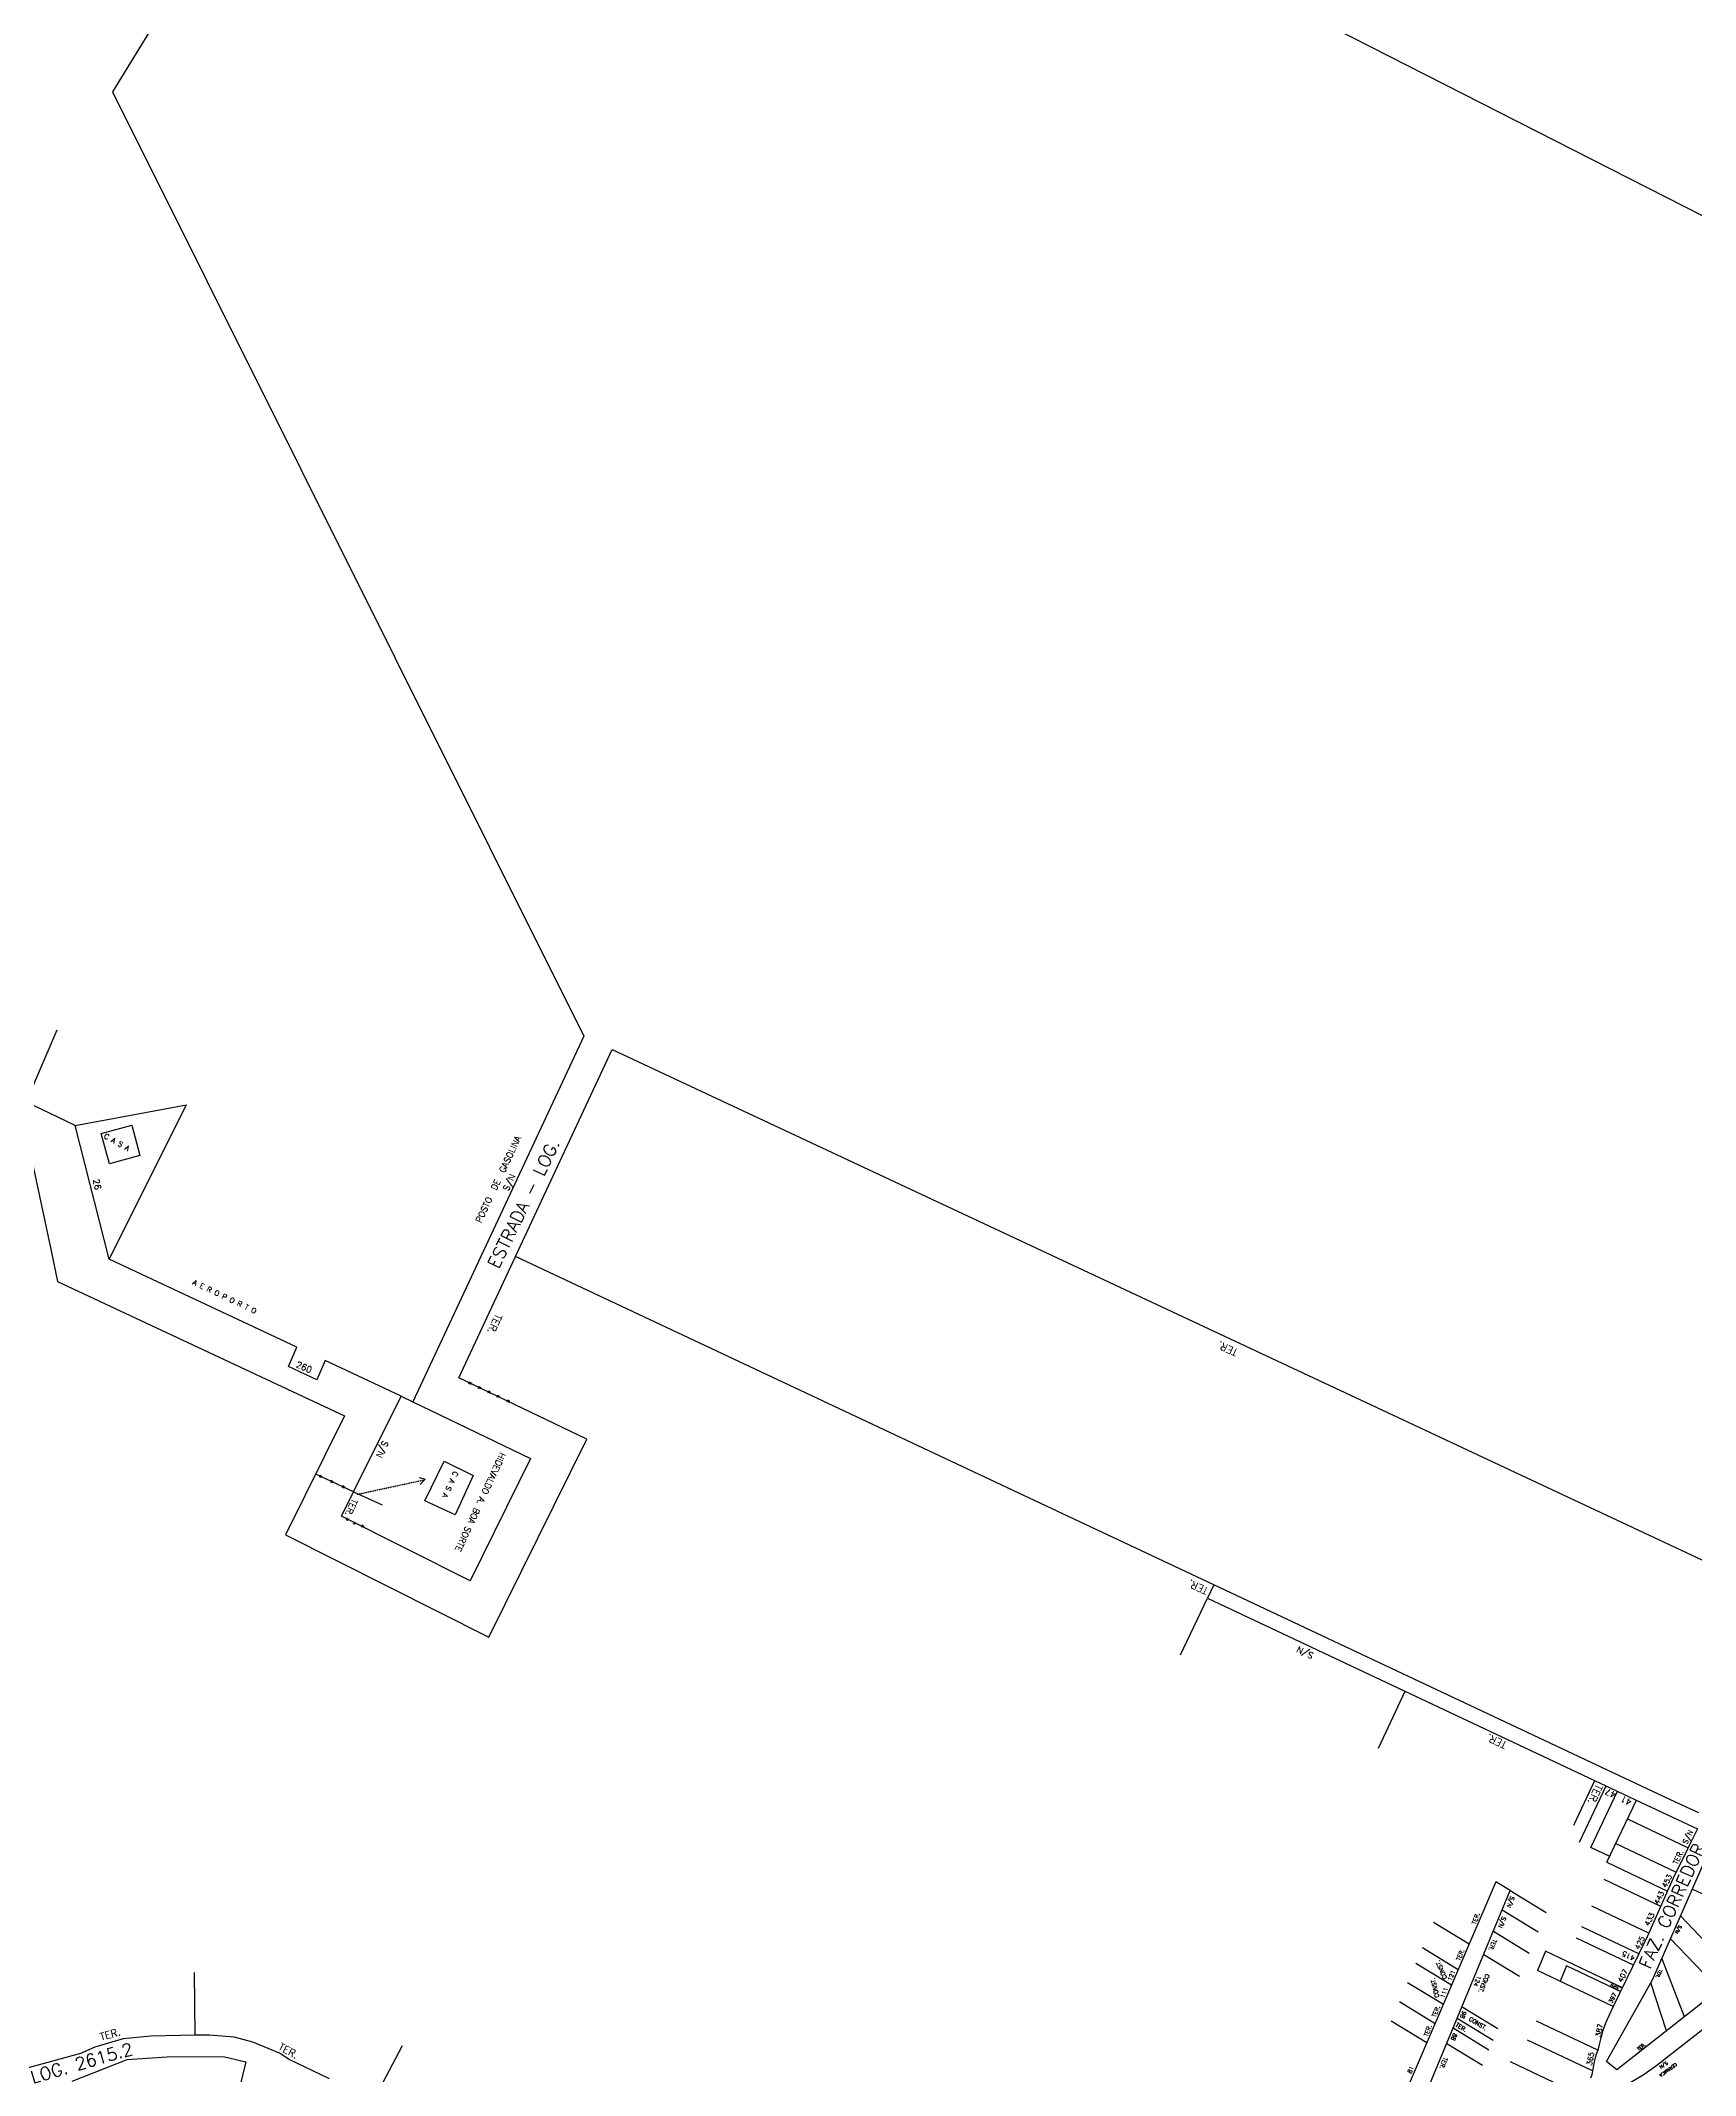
# Model space of a CAD drawing. Extents: x 714896 to 749292, y 8417558 to 8447149.
# Drawn here: x 742855 to 743645, y 8427693 to 8428664 of the extents above; entities that cross this region are included whole.
import ezdxf

# ---------------------------------------------------------------- set-up
doc = ezdxf.new("R2010")
doc.units = 0
doc.header["$MEASUREMENT"] = 0
doc.linetypes.add('DASHED', pattern=[0.75, 0.5, -0.25])
for name, color, linetype in [('LOTE', 7, 'CONTINUOUS'), ('NUM-PORTA', 7, 'CONTINUOUS'), ('QUADRA', 6, 'CONTINUOUS'), ('TEXTO', 7, 'CONTINUOUS'), ('TEXTODERUA', 3, 'CONTINUOUS')]:
    doc.layers.add(name, color=color, linetype=linetype)
doc.styles.add('ROMANS', font='ROMANS.SHX', dxfattribs={"height": 1.5})

msp = doc.modelspace()

# ---------------------------------------------------------------- linework, layer by layer
at = {"layer": 'LOTE', "color": 7}
for p, q in [((742871.45, 8428146.71), (742924.57, 8428156.53)), ((743027.05, 8428017.48, 548.67), (743032.67, 8428014.85)), ((743059.26, 8428023.53), (743060.59, 8428024.01)), ((743059.68, 8428024.43), (743060.16, 8428023.1)), ((743063.89, 8428021.36), (743065.22, 8428021.84)), ((743064.32, 8428022.26), (743064.8, 8428020.93)), ((743068.44, 8428019.23), (743069.77, 8428019.71)), ((743068.86, 8428020.14), (743069.35, 8428018.81)), ((743072.75, 8428017.21), (743074.08, 8428017.69)), ((743073.18, 8428018.12), (743073.66, 8428016.79)), ((743077.53, 8428014.98), (743078.86, 8428015.46)), ((743077.95, 8428015.88), (743078.44, 8428014.55)), ((742988.03, 8427978.95), (742989.36, 8427979.43)), ((742988.94, 8427978.52), (742988.46, 8427979.85)), ((742993.42, 8427976.44), (742994.75, 8427976.93)), ((742994.33, 8427976.02), (742993.84, 8427977.35)), ((743035.65, 8427978.73), (743038.56, 8427977.82)), ((743038.56, 8427977.82), (743036.18, 8427975.27)), ((742998.94, 8427973.88), (743000.27, 8427974.36)), ((742999.85, 8427973.46), (742999.36, 8427974.79)), ((743004.36, 8427971.8), (743017.91, 8427965.57)), ((743000.71, 8427958.47), (743002.04, 8427958.95)), ((743001.62, 8427958.04), (743001.13, 8427959.37)), ((743004.18, 8427956.6), (743005.51, 8427957.09)), ((743005.09, 8427956.18), (743004.61, 8427957.51)), ((743008.1, 8427955.15), (743009.43, 8427955.64)), ((743009.01, 8427954.73), (743008.52, 8427956.06)), ((743587.01, 8427812.8), (743597, 8427834.01)), ((743589.69, 8427804.65), (743602.43, 8427831.45)), ((743595.11, 8427802.09), (743607.85, 8427828.89)), ((743602.71, 8427794.99), (743616.9, 8427824.63)), ((743612.66, 8427815.72), (743641.61, 8427801.96)), ((743604.14, 8427797.79), (743595.11, 8427802.09)), ((743607.08, 8427803.98), (743635.9, 8427790.28)), ((743602.71, 8427794.99), (743631.66, 8427781.23)), ((743628.49, 8427773.88), (743601.44, 8427786.74)), ((743687.08, 8427761.96), (743643.56, 8427782.21)), ((743622.74, 8427761.12), (743595.64, 8427774)), ((743618.07, 8427751.32), (743590.89, 8427764.24)), ((743665.01, 8427741.03), (743637.93, 8427769.39)), ((743615.44, 8427745.93), (743588.25, 8427758.85)), ((743656.36, 8427734.24), (743633.11, 8427758.4)), ((743605.77, 8427726.17), (743569.65, 8427743.34)), ((743610.16, 8427735.15), (743573.49, 8427752.58)), ((743609.28, 8427733.35), (743583.57, 8427745.58)), ((743639.83, 8427721.28), (743629.09, 8427749.24)), ((742928.72, 8427712.46, 548.13), (742928.29, 8427742.46, 527.07)), ((743631.18, 8427714.49), (743623.71, 8427737.42)), ((743598.44, 8427705.3), (743569.23, 8427719.18)), ((743013.7, 8427681.05, 548.13), (743027.73, 8427707.56, 527.07)), ((743595.94, 8427695.41), (743564.94, 8427710.15)), ((743587.72, 8427685.02), (743556.72, 8427699.75))]:
    msp.add_line(p, q, dxfattribs=at)
at = {"layer": 'LOTE', "color": 7, "linetype": 'DASHED', "ltscale": 0.1}
msp.add_line((743005.83, 8427970.6), (743037.52, 8427977.42), dxfattribs=at)
at = {"layer": 'LOTE', "linetype": 'CONTINUOUS'}
msp.add_lwpolyline([(744045.2, 8428379.06), (743172.82, 8428823.02), (743319.02, 8428823.42), (743436.92, 8429056.39), (743438.3, 8429059.11), (743549.93, 8428977.05), (743646.82, 8428897.14)], dxfattribs=at)
at = {"layer": 'LOTE', "color": 7, "linetype": 'CONTINUOUS', "flags": 128}
for points in [[(742847.97, 8428157.9), (742862.76, 8428192.42)], [(742887.6, 8428082.81), (742924.57, 8428156.53)]]:
    msp.add_lwpolyline(points, dxfattribs=at)
at = {"layer": 'LOTE', "color": 7, "linetype": 'CONTINUOUS'}
for points in [[(742883.82, 8428142.94), (742898.38, 8428146.89), (742902.33, 8428132.33), (742887.77, 8428128.38), (742883.82, 8428142.94)], [(743038.42, 8427967.52), (743047.66, 8427986.54), (743061.42, 8427979.6), (743052.88, 8427960.93), (743038.42, 8427967.52)]]:
    msp.add_lwpolyline(points, close=True, dxfattribs=at)
at = {"layer": 'LOTE', "color": 7}
for points in [[(743415.04, 8427927.45), (743081.67, 8428084.19)], [(743004.36, 8427971.8), (742986.27, 8427980.34)], [(743399.18, 8427894.02), (743412.04, 8427921.13)], [(743493.67, 8427849.52), (743506.53, 8427876.62)], [(743552.83, 8427772.24), (743569.91, 8427761.82)], [(743556.67, 8427781.47), (743573.75, 8427771.06)], [(743519.92, 8427766.41), (743537, 8427756)], [(743514.71, 8427754.25), (743531.79, 8427743.83)], [(743548.61, 8427762.08), (743565.68, 8427751.67)], [(743511.56, 8427746.89), (743528.63, 8427736.48)], [(743544, 8427751), (743561.08, 8427740.59)], [(743507.62, 8427737.7), (743524.7, 8427727.29)], [(743503.68, 8427728.51), (743520.76, 8427718.1)], [(743533.63, 8427726.07), (743550.71, 8427715.66)], [(743499.74, 8427719.32), (743516.82, 8427708.91)], [(743529.41, 8427715.91), (743546.48, 8427705.5)], [(743531.33, 8427720.53), (743548.4, 8427710.12)], [(743526.34, 8427708.53), (743543.41, 8427698.11)]]:
    msp.add_lwpolyline(points, dxfattribs=at)
at = {"layer": 'LOTE', "color": 7, "flags": 128}
for points in [[(743573.49, 8427752.58), (743569.65, 8427743.34)], [(743583.57, 8427745.58), (743580.5, 8427738.18)]]:
    msp.add_lwpolyline(points, dxfattribs=at)
at = {"layer": 'QUADRA', "color": 6}
for points in [[(742807.3, 8428780.6), (742866.86, 8428710.87), (742885.02, 8428697.7), (742914.93, 8428682.11), (742889.16, 8428640.12), (743114.26, 8428189.27), (743080.21, 8428116.47), (743032.67, 8428014.85), (743088.88, 8427987.74), (743059.93, 8427929.3), (742998.58, 8427960.16), (742998.58, 8427960.16), (743004.36, 8427971.8), (743027.05, 8428017.48), (742990.83, 8428034.45), (742986.79, 8428025.3), (742973.21, 8428031.66), (742977.25, 8428040.81), (742887.6, 8428082.81), (742871.45, 8428146.71), (742827.21, 8428167.79)], [(742701.21, 8427689.88), (742656.34, 8427724.13), (742674.09, 8427763.08), (742739.9, 8427743.51), (742815.77, 8427910.04), (742749.97, 8427929.61), (742805.11, 8428050.64), (742844.09, 8428136.18), (742847.26, 8428133.56), (742850.36, 8428129.62), (742851.32, 8428127.09), (742859.87, 8428086.79), (742862.96, 8428072.27), (743000.04, 8428008.05), (742971.82, 8427951.23), (743068.93, 8427902.4), (743115.77, 8427996.97), (743054.55, 8428026.22), (743127.85, 8428182.92), (743127.85, 8428182.92), (743490.17, 8428013.43), (743693.88, 8427917.9)], [(743646.71, 8427818.53), (743633.18, 8427824.89), (743415.04, 8427927.45), (743412.04, 8427921.13), (743618.75, 8427823.76), (743644.05, 8427811.86), (743646.01, 8427810.94), (743644.5, 8427807.86), (743642.88, 8427804.53), (743641.24, 8427801.2), (743634.48, 8427787.38), (743625.71, 8427767.62), (743622.06, 8427759.39), (743618.07, 8427751.32), (743605.77, 8427726.17), (743603.64, 8427721.79), (743602.17, 8427718.25), (743600.91, 8427714.74), (743599.83, 8427711.21), (743599.03, 8427708.08), (743598.44, 8427705.3), (743597.84, 8427703.66), (743597.19, 8427701.61), (743596.7, 8427699.69), (743596.21, 8427697.26), (743595.94, 8427695.41), (743595.56, 8427693.55), (743595.02, 8427692.03)], [(743497.2, 8427638.48), (743556.67, 8427781.47), (743549.73, 8427785.7), (743492, 8427651)], [(743614.23, 8427690.11), (743620.5, 8427693.94), (743626.58, 8427698.17), (743636.12, 8427705.65), (743644.72, 8427712.4), (743658.24, 8427723.01)], [(742992.89, 8427691.61), (742973.62, 8427700.85), (742968.92, 8427703.84), (742956.28, 8427709.18), (742947.27, 8427711.51), (742935.57, 8427712.54), (742928.72, 8427712.46), (742907.54, 8427711.93), (742894.38, 8427710.77), (742880.79, 8427706.69), (742873.88, 8427703.74), (742846.09, 8427696.07), (742842.73, 8427695.63), (742801.67, 8427690.02)], [(742870.02, 8427690.5), (742896.27, 8427700.9), (742896.27, 8427700.9), (742917.64, 8427702.33), (742942.76, 8427702.13), (742952.92, 8427699.74), (742949.75, 8427686.77)]]:
    msp.add_lwpolyline(points, dxfattribs=at)
msp.add_lwpolyline([(743739.8, 8427767.27), (743732.42, 8427766.96), (743725.03, 8427766.18), (743721.45, 8427765.62), (743714.75, 8427764.26), (743708.22, 8427762.53), (743706.44, 8427761.99), (743700.58, 8427759.97), (743672.58, 8427746.97), (743607.58, 8427695.97), (743602.58, 8427699.97), (743624.58, 8427738.97), (743654.45, 8427807.01), (743739.8, 8427767.27)], close=True, dxfattribs=at)

# ---------------------------------------------------------------- texts
at = {"layer": 'NUM-PORTA', "color": 7, "style": 'ROMANS'}
for s, height, rotation, p in [('S/N', 3, 64.86, (743078.22, 8428115.14)), ('26', 3, 282.44386, (742879.83, 8428120.8)), ('260', 3, 336.43346, (742976.55, 8428031.51)), ('S/N', 3, 244.72489, (743018.39, 8427996.54)), ('S/N', 3, 154.54467, (743463.03, 8427894.67)), ('47', 3, 154.54467, (743607.5, 8427828.19)), ('41', 3, 154.54467, (743614.95, 8427824.69)), ('453', 2.5, 64.67269, (743631.23, 8427782.63)), ('S/N', 2, 248.2149, (743556.9, 8427778.99)), ('443', 2.5, 64.67269, (743627.46, 8427774.66)), ('S/N', 2, 248.2149, (743552.85, 8427769.25)), ('433', 2.5, 64.67269, (743622.88, 8427764.35)), ('S/N', 1.5, 238.93035, (743637.39, 8427765.13)), ('425', 2.5, 64.67269, (743618.24, 8427753.11)), ('121', 2, 68.2149, (743528.52, 8427738.19)), ('407', 2.5, 64.67269, (743610.13, 8427737.44)), ('415', 2.5, 154.67269, (743616.49, 8427750.03)), ('111', 2, 68.2149, (743525.01, 8427730.01)), ('124', 2, 247.10982, (743540.98, 8427741.04)), ('399', 2, 154.67269, (743609.52, 8427735.28)), ('98', 2, 247.10982, (743533.96, 8427724.18)), ('397', 2, 64.67269, (743605.26, 8427727.46)), ('387', 2.5, 79.57736, (743599.79, 8427711.32)), ('88', 2, 247.10982, (743529.56, 8427713.59)), ('365', 2.5, 79.57736, (743595.57, 8427697.83)), ('81', 2, 65.79294, (743509.32, 8427693.98)), ('S/N', 1.5, 213.76594, (743631.18, 8427700.03))]:
    msp.add_text(s, height=height, rotation=rotation, dxfattribs=at).set_placement(p)
at = {"layer": 'NUM-PORTA', "style": 'ROMANS'}
msp.add_text('S/N', height=2.5, rotation=64.67269, dxfattribs=at).set_placement((743641.05, 8427803.42))
at = {"layer": 'TEXTO', "style": 'ROMANS'}
for s, height, rotation, p in [('C A S A', 2.5, 330.96557, (742884.84, 8428140.88)), ('POSTO  DE  GASOLINA', 3, 64.86, (743065.21, 8428099.97)), ('A E R O P O R T O', 2.5, 334.65376, (742927.21, 8428070.93)), ('TER.', 3.5, 245.02515, (743072.23, 8428057.15)), ('TER.', 3.5, 155.02515, (743426.86, 8428039.65)), ('HIDEVALDO A. BOA SORTE', 3, 245.07052, (743074.36, 8427990.9)), ('C A S A', 2.5, 245.07052, (743052.21, 8427981.88)), ('TER.', 3, 245.07052, (743003.69, 8427968.72)), ('TER.', 3.5, 154.67269, (743412.8, 8427925.85)), ('TER.', 3.5, 154.67269, (743555.29, 8427852.25)), ('TER.', 3.5, 244.67269, (743597.74, 8427832.65)), ('TER.', 2.5, 64.67269, (743636.4, 8427793.64)), ('TER.', 3.5, 15.2714, (742883.8, 8427709.88)), ('TER.', 3.5, 331.44558, (742968.05, 8427705.82))]:
    msp.add_text(s, height=height, rotation=rotation, dxfattribs=at).set_placement(p)
at = {"layer": 'TEXTO', "color": 7, "style": 'ROMANS'}
for s, height, rotation, p in [('TER.', 2, 68.2149, (743540.09, 8427765.2)), ('TER.', 2, 68.2149, (743532.65, 8427747.84)), ('TER.', 2, 248.2149, (743548.38, 8427758.49)), ('CONST.', 2, 113.22252, (743526.54, 8427739.7)), ('TER.', 1.5, 244.40417, (743627.86, 8427744.02)), ('CONST.', 2, 103.05728, (743522.72, 8427730.68)), ('CONST.', 2, 247.10982, (743545.01, 8427741.91)), ('TER.', 2, 68.2149, (743521.08, 8427720.85)), ('TER.', 2, 68.2149, (743517.15, 8427711.66)), ('TER.', 2, 328.74183, (743530.29, 8427716.87)), ('CONST.', 2, 328.62733, (743536.66, 8427719.67)), ('TER.', 1.5, 37.82659, (743617.96, 8427705.04)), ('TER.', 2, 248.2149, (743524.92, 8427702.09)), ('CERAMICA', 1.5, 215.89853, (743635.54, 8427699.36))]:
    msp.add_text(s, height=height, rotation=rotation, dxfattribs=at).set_placement(p)
at = {"layer": 'TEXTODERUA', "style": 'ROMANS'}
for s, rotation, p in [('ESTRADA - LOG.', 63.9331, (743073.48, 8428077.91)), ('FAZ. CORREDOR - LOG. 2615.2', 65.65882, (743623.32, 8427743.67)), ('LOG. 2615.2', 16.06476, (742851.11, 8427689.39))]:
    msp.add_text(s, height=6, rotation=rotation, dxfattribs=at).set_placement(p)

doc.saveas('drawing.dxf')
